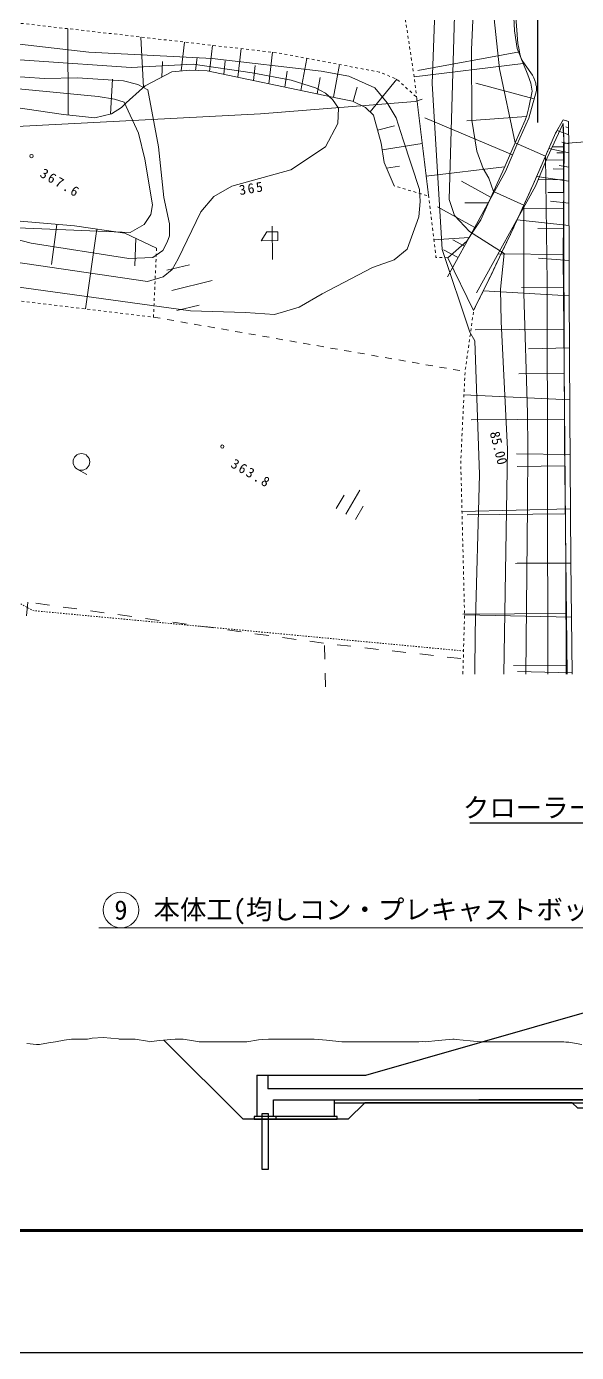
# Model space of a CAD drawing. Header units: millimetres. Extents: x -2078669 to -1085629, y -5987148 to 310365.
# Drawn here: x -1754725 to -1705013, y -2787452 to -2667727 of the extents above; entities that cross this region are included whole.
import ezdxf
from ezdxf.enums import TextEntityAlignment as Align

# ---------------------------------------------------------------- set-up
doc = ezdxf.new("R2010")
doc.units = ezdxf.units.MM
doc.header["$LTSCALE"] = 500
for name, pattern in [('561019', [1, 0.5, -0.5]), ('56201', [2.5, 1.25, -1.25]), ('56301', [0.5, 0.25, -0.25])]:
    doc.linetypes.add(name, pattern=pattern)
doc.layers.get('Defpoints').update_dxf_attribs({"color": 153})
for name, color, linetype, lineweight in [('D-BGD', 7, 'Continuous', 13), ('D-BGD-数値図化', 7, 'Continuous', 13), ('D-BYP-STR2', 6, 'Continuous', 25), ('D-BYP-STR8', 5, 'Continuous', 25), ('D-BYP-STRA', 1, 'Continuous', 25), ('D-BYP-STRC', 1, 'Continuous', 13), ('D-TTL', 2, 'Continuous', 140), ('●予備設計_LP横断', 7, 'Continuous', 13)]:
    doc.layers.add(name, color=color, linetype=linetype, lineweight=lineweight)
doc.styles.add('MS ゴシック', font='MS Gothic.ttf')

# ---------------------------------------------------------------- blocks, each defined once
blk = doc.blocks.new('M6334')
at = {"layer": '●予備設計_LP横断', "linetype": 'Continuous', "lineweight": 9}
for p, q in [((0, -1.25), (0, 1.25)), ((-1, -1.25), (-1, 0.15)), ((1, -1.25), (1, 0.15))]:
    blk.add_line(p, q, dxfattribs=at)
blk = doc.blocks.new('M6331')
at = {"layer": '●予備設計_LP横断', "linetype": 'Continuous', "lineweight": 9}
blk.add_line((0, -0.75), (1, -0.75), dxfattribs=at)
blk.add_circle((0, 0), 0.75, dxfattribs=at)
blk = doc.blocks.new('M6216')
at = {"layer": 'D-BGD-数値図化', "linetype": 'Continuous', "lineweight": 15}
for p, q in [((0.75, -1.3), (-0.75, 1.3)), ((-0.93, 0.61), (-0.97, -0.33))]:
    blk.add_line(p, q, dxfattribs=at)
at = {"layer": 'D-BGD-数値図化', "linetype": 'Continuous', "lineweight": 15, "flags": 128}
for points in [[(0.33, 0.42), (-0.97, -0.33)], [(-0.93, 0.61), (-0.07, 1.11)], [(-0.07, 1.11), (0.33, 0.42)]]:
    blk.add_lwpolyline(points, dxfattribs=at)
blk = doc.blocks.new('M7312')
at = {"layer": '●予備設計_LP横断', "linetype": 'Continuous', "lineweight": 20}
blk.add_circle((0, 0), 0.15, dxfattribs=at)
blk = doc.blocks.new('河川平面')
at = {"layer": 'D-BGD', "linetype": 'Continuous'}
for p, q in [((1560011, -2820220), (1559966, -2812422)), ((1566818, -2817722), (1566568, -2813174)), ((1570229, -2816231), (1570530, -2813633)), ((1572792, -2816281), (1573065, -2813927)), ((1575342, -2816813), (1575642, -2814225)), ((1578145, -2817398), (1578474, -2814553)), ((1600793, -2814506), (1591622, -2816213)), ((1568460, -2816791), (1568546, -2815375)), ((1571512, -2816184), (1571654, -2815018)), ((1574067, -2816547), (1574210, -2815312)), ((1576744, -2817105), (1576901, -2815747)), ((1581033, -2818000), (1581583, -2815101)), ((1583974, -2818611), (1584533, -2815660)), ((1601130, -2815569), (1591267, -2816765)), ((1563828, -2820145), (1564023, -2816978)), ((1579589, -2817699), (1579809, -2816263)), ((1582503, -2818307), (1582781, -2816843)), ((1587295, -2819939), (1589722, -2816979)), ((1585757, -2818991), (1586113, -2817690)), ((1602128, -2818746), (1596853, -2817328)), ((1600166, -2823824), (1592236, -2820464)), ((1601445, -2820341), (1596053, -2820746)), ((1587969, -2821589), (1589488, -2821194)), ((1605249, -2821998), (1604193, -2821618)), ((1605244, -2821398), (1604988, -2821297)), ((1588383, -2823370), (1591997, -2822788)), ((1604849, -2823101), (1603770, -2823092)), ((1605256, -2822817), (1604639, -2822669)), ((1604834, -2824292), (1603226, -2824279)), ((1605263, -2823637), (1603453, -2823238)), ((1604841, -2823638), (1604187, -2823632)), ((1588792, -2825030), (1589940, -2824822)), ((1599457, -2824893), (1592357, -2825754)), ((1604832, -2825098), (1603856, -2825091)), ((1605268, -2824913), (1604388, -2824765)), ((1598245, -2827667), (1595545, -2826185)), ((1605269, -2826189), (1602355, -2825755)), ((1604816, -2826069), (1602488, -2826046)), ((1604807, -2827229), (1603369, -2827222)), ((1596762, -2830368), (1593390, -2828510)), ((1597985, -2828152), (1595846, -2828141)), ((1604786, -2828670), (1601142, -2828629)), ((1605271, -2828189), (1603605, -2828006)), ((1558989, -2830089), (1558512, -2833721)), ((1605273, -2830189), (1600589, -2829676)), ((1562602, -2830519), (1561576, -2837724)), ((1566110, -2831345), (1566031, -2833821)), ((1596248, -2831266), (1593051, -2831480)), ((1595832, -2832047), (1594776, -2831475)), ((1604773, -2830497), (1602459, -2830470)), ((1595251, -2833098), (1593944, -2832381)), ((1568937, -2834228), (1570978, -2833732)), ((1594315, -2833105), (1596655, -2837882)), ((1604747, -2832812), (1598877, -2832748)), ((1605277, -2833367), (1602521, -2833135)), ((1569379, -2836049), (1573024, -2835163)), ((1605282, -2836546), (1597532, -2836085)), ((1604777, -2835748), (1600972, -2835786)), ((1569822, -2837872), (1571862, -2837376)), ((1604807, -2839548), (1596785, -2839619)), ((1605313, -2841248), (1601615, -2841332)), ((1604843, -2843560), (1600729, -2843594)), ((1605344, -2845950), (1595780, -2845494)), ((1604877, -2847674), (1596429, -2847743)), ((1605376, -2850857), (1600533, -2850804)), ((1604914, -2851905), (1600580, -2851940)), ((1605408, -2855763), (1595602, -2856010)), ((1604949, -2856239), (1596061, -2856309)), ((1604982, -2860675), (1600428, -2860711)), ((1605441, -2860668), (1600586, -2860677)), ((1556347, -2864197, 364670), (1556256, -2865443, 364640)), ((1558320, -2864471, 364649), (1557082, -2864299, 364662)), ((1560796, -2864815, 364622), (1559558, -2864643, 364635)), ((1563273, -2865159, 364595), (1562034, -2864987, 364608)), ((1565749, -2865504, 364568), (1564511, -2865332, 364582)), ((1568225, -2865848, 364542), (1566987, -2865676, 364555)), ((1570700, -2866192, 364515), (1569463, -2866019, 364528)), ((1605004, -2865233), (1595670, -2865277)), ((1605497, -2865572), (1595837, -2865363)), ((1573176, -2866536, 364488), (1571938, -2866364, 364501)), ((1575653, -2866880, 364461), (1574415, -2866708, 364475)), ((1578129, -2867225, 364434), (1576891, -2867053, 364448)), ((1580605, -2867568, 364408), (1579367, -2867396, 364421)), ((1583081, -2867913, 364381), (1581843, -2867740, 364394)), ((1583202, -2869356, 364384), (1583162, -2868106, 364380)), ((1585566, -2868191, 364398), (1584323, -2868054, 364389)), ((1588050, -2868468, 364416), (1586808, -2868330, 364407)), ((1590535, -2868745, 364434), (1589292, -2868607, 364425)), ((1593019, -2869022, 364452), (1591777, -2868884, 364443)), ((1595503, -2869299, 364470), (1594261, -2869161, 364461)), ((1583279, -2871855, 364390), (1583240, -2870605, 364387)), ((1605024, -2869893), (1600256, -2869920)), ((1605553, -2870600), (1600622, -2870473))]:
    blk.add_line(p, q, dxfattribs=at)
at = {"layer": 'D-BGD', "linetype": '56201'}
blk.add_line((1567716, -2838462), (1595880, -2843378), dxfattribs=at)
at = {"layer": 'D-BGD', "linetype": 'Continuous', "flags": 128}
for points, elevation in [([(1592920, -2817369), (1593566, -2799486)], 364000), ([(1594985, -2809136), (1594431, -2827854), (1594934, -2829288), (1596266, -2830738), (1599413, -2832727), (1599069, -2835951), (1599132, -2838861), (1599726, -2850404), (1599394, -2870692)], 365000), ([(1601205, -2738696), (1600819, -2752402), (1600282, -2762864), (1599943, -2767240), (1596557, -2767553), (1596737, -2778596), (1597033, -2793887), (1596801, -2798268), (1596698, -2801298), (1596605, -2804750), (1596599, -2811008), (1596447, -2814317), (1596478, -2820692), (1596952, -2823497), (1597518, -2825046), (1598028, -2825906), (1598453, -2827121), (1601191, -2828349), (1601198, -2836316)], 366000), ([(1603298, -2835363), (1603152, -2823926), (1600406, -2822719), (1598998, -2816058), (1598329, -2809840), (1598049, -2792840), (1598377, -2788050), (1601762, -2787733), (1602661, -2771476), (1603042, -2760850), (1603554, -2748138), (1603478, -2740041)], 367000), ([(1545902, -2812722), (1561865, -2814536), (1573016, -2815125), (1582878, -2816256), (1585379, -2816702), (1587719, -2817760), (1588852, -2819105), (1589665, -2820479), (1590300, -2822461), (1591760, -2826938), (1591808, -2828030), (1591713, -2829409), (1590652, -2832346), (1589479, -2833296), (1587507, -2833992), (1582971, -2836376), (1580871, -2837563), (1578664, -2838241), (1576031, -2838060), (1571076, -2837910), (1553346, -2835452)], 364000), ([(1548142, -2814723), (1565698, -2815915), (1571316, -2815613), (1576623, -2816402), (1580153, -2817060), (1582348, -2817764), (1583269, -2818250), (1583884, -2818809), (1584434, -2819612), (1584379, -2820991), (1583266, -2823091), (1580132, -2825171), (1574798, -2826654), (1573166, -2827575), (1572005, -2828948), (1569962, -2833213), (1569414, -2834163), (1568596, -2834819), (1567182, -2835246), (1555079, -2833480)], 365000), ([(1596775, -2870692), (1596802, -2866934), (1597170, -2852663), (1596777, -2840616), (1596317, -2839829), (1593800, -2832351), (1592920, -2817369)], 364000), ([(1609965, -2870692), (1609856, -2857470), (1609831, -2848963), (1609635, -2837536), (1609957, -2834089), (1612007, -2830709), (1615218, -2824951), (1615701, -2823403), (1616094, -2821932), (1604768, -2822778), (1604868, -2849661), (1605095, -2870692)], 368000), ([(1603298, -2835363), (1603352, -2870692)], 367000), ([(1601198, -2836316), (1601533, -2847151), (1601567, -2850329), (1601531, -2855506), (1601358, -2870692)], 366000)]:
    blk.add_lwpolyline(points, dxfattribs=dict(at, elevation=elevation))
at = {"layer": 'D-BGD', "linetype": '561019', "flags": 128}
for points in [[(1594315, -2833105), (1593657, -2833087), (1593245, -2833076), (1591237, -2816520), (1590511, -2811759), (1590076, -2808915), (1589638, -2797190), (1589292, -2787903), (1587476, -2757692), (1587519, -2740005), (1586896, -2733447), (1584831, -2727803), (1583142, -2724109), (1580537, -2721142), (1580880, -2720687), (1582125, -2719028), (1582140, -2719008)], [(1567995, -2832245), (1567974, -2832711), (1567871, -2835006), (1567768, -2837301), (1567716, -2838462), (1548802, -2836189), (1548064, -2835767), (1546959, -2833530), (1540596, -2813201), (1540819, -2811599), (1541239, -2810855), (1543041, -2810497), (1565563, -2813058), (1579038, -2814619), (1588127, -2816341), (1589722, -2816979), (1591491, -2818614), (1592574, -2827541), (1591875, -2827332), (1589592, -2826648), (1589474, -2826612)], [(1595680, -2870692), (1595837, -2865363), (1595490, -2851562), (1595880, -2843378), (1596369, -2839911), (1596655, -2837882), (1598383, -2834339), (1599187, -2832662), (1600028, -2830914), (1601191, -2828349), (1602029, -2826500), (1603152, -2823926), (1604050, -2821868), (1604740, -2820660), (1605039, -2820747), (1605218, -2820799)]]:
    blk.add_lwpolyline(points, dxfattribs=at)
at = {"layer": 'D-BGD', "linetype": 'Continuous', "flags": 128}
for points in [[(1600214, -2810142), (1600362, -2812627), (1600577, -2814198), (1601541, -2816587), (1601839, -2817345), (1601935, -2818079), (1601640, -2819554), (1601477, -2820270), (1601300, -2820669), (1600406, -2822719), (1599288, -2825281), (1598453, -2827121), (1597295, -2829674), (1596467, -2830934), (1596032, -2831595), (1594315, -2833105)], [(1598643, -2790764), (1599233, -2797877), (1599793, -2803334), (1600051, -2807845), (1600214, -2810142), (1600362, -2812627)], [(1601300, -2820669), (1601477, -2820270), (1601640, -2819554), (1601935, -2818079), (1601839, -2817345), (1601541, -2816587), (1600577, -2814198), (1600362, -2812627)], [(1589474, -2826612), (1588565, -2824502), (1588283, -2822751), (1587727, -2820695), (1587601, -2820228), (1586887, -2819551), (1585712, -2818968), (1583903, -2818596), (1583211, -2818454), (1572567, -2816234), (1571006, -2816160), (1569366, -2816310), (1566974, -2817581), (1566726, -2817805), (1565263, -2819133), (1564825, -2819531), (1563911, -2820126), (1562415, -2820474), (1559571, -2820173), (1551543, -2818995)], [(1555311, -2829762), (1560579, -2830231), (1565139, -2830880), (1567995, -2832245)], [(1597295, -2829674), (1598453, -2827121), (1599288, -2825281), (1600406, -2822719), (1601300, -2820669)], [(1605279, -2836193), (1605268, -2824224), (1605257, -2823006), (1605242, -2821092), (1605218, -2820799), (1605039, -2820747), (1604740, -2820660), (1604050, -2821868)], [(1604050, -2821868), (1603152, -2823926), (1602029, -2826500), (1601191, -2828349), (1600028, -2830914)], [(1605218, -2820799), (1605242, -2821092), (1605257, -2823006), (1605268, -2824224), (1605279, -2836193), (1605352, -2847182), (1605440, -2860501), (1605554, -2870692)], [(1597295, -2829674), (1596467, -2830934), (1596032, -2831595), (1594315, -2833105)], [(1596655, -2837882), (1598383, -2834339), (1599187, -2832662), (1600028, -2830914)], [(1605554, -2870692), (1605440, -2860501), (1605352, -2847182), (1605279, -2836193)]]:
    blk.add_lwpolyline(points, dxfattribs=at)
for points, elevation in [([(1557874, -2816931), (1560836, -2816870), (1565011, -2817129), (1566312, -2817473), (1567209, -2817958), (1568165, -2823083), (1568662, -2827660), (1569151, -2830030), (1569176, -2831126), (1568961, -2831694), (1568557, -2832457), (1567658, -2833071), (1565476, -2833163), (1556668, -2831783), (1553392, -2830953), (1552035, -2830274), (1550898, -2828849), (1550033, -2826340), (1547342, -2818966), (1547063, -2817707), (1547183, -2816981), (1547925, -2816461), (1550734, -2816434)], 366000), ([(1555511, -2817852), (1562717, -2818560), (1564209, -2818773), (1565081, -2819068), (1566376, -2821860), (1566949, -2824217), (1567615, -2828330), (1567467, -2829186), (1566876, -2830109), (1565604, -2830827), (1554715, -2830386), (1553382, -2829947), (1552413, -2829255), (1551386, -2827660), (1548980, -2819730), (1549015, -2818954), (1549360, -2818402), (1550477, -2817903)], 367000)]:
    blk.add_lwpolyline(points, close=True, dxfattribs=dict(at, elevation=elevation))
at = {"layer": 'D-BGD', "linetype": 'Continuous', "elevation": 364000}
blk.add_lwpolyline([(1591993, -2818779), (1591375, -2819012), (1577397, -2820113), (1547220, -2821683), (1542344, -2822340), (1541725, -2822734), (1541431, -2823246), (1541625, -2824073), (1549542, -2842326), (1549749, -2842988), (1549813, -2843520), (1549682, -2843848), (1549481, -2844056), (1549201, -2844102), (1543596, -2843960), (1543024, -2844093), (1542758, -2844436), (1542552, -2844975), (1541772, -2853696), (1540733, -2870692)], dxfattribs=at)
at = {"layer": 'D-BGD', "linetype": 'Continuous', "extrusion": (-0.1651, 0.015481, 0.986155), "elevation": 54550}
blk.add_lwpolyline([(2670767, 1897526), (2660791, 1896682), (2658841, 1896380)], dxfattribs=at)
at = {"layer": 'D-BGD', "linetype": '56301', "flags": 128}
blk.add_lwpolyline([(1543369, -2853537), (1552883, -2853332), (1555428, -2864192), (1556808, -2864965), (1595742, -2868610)], dxfattribs=at)
at = {"layer": 'D-BGD', "linetype": 'Continuous'}
for points in [[(1599683, -2801007, 367550), (1600652, -2813768, 368170), (1600732, -2814171, 368170), (1600797, -2814520, 368150), (1600835, -2814715, 368140), (1600981, -2815203, 368140), (1601316, -2815684, 368160), (1601961, -2816608, 368160), (1602086, -2816853, 368160), (1602268, -2817338, 368150), (1602291, -2817478, 368130), (1602327, -2817637, 368130), (1602323, -2818004, 368110), (1601655, -2820492, 368100), (1600561, -2822897, 367870), (1599533, -2825328, 367040), (1594299, -2834834, 364580)], [(1601655, -2820492, 368100), (1602323, -2818004, 368110), (1602327, -2817637, 368130), (1602291, -2817478, 368130), (1602268, -2817338, 368150), (1602086, -2816853, 368160), (1601961, -2816608, 368160), (1601316, -2815684, 368160), (1600981, -2815203, 368140), (1600835, -2814715, 368140), (1600797, -2814520, 368150), (1600732, -2814171, 368170), (1600652, -2813768, 368170), (1599683, -2801007, 367550)], [(1601655, -2820492, 368100), (1600561, -2822897, 367870), (1599533, -2825328, 367040), (1594299, -2834834, 364580)], [(1604736, -2820971, 368260), (1603309, -2824096, 367870), (1602238, -2826641, 367040), (1596925, -2836286, 364580)], [(1604736, -2820971, 368260), (1604850, -2822940, 368310), (1604747, -2832951, 368450), (1604840, -2842923, 368380), (1604984, -2860873, 368450), (1605028, -2870692, 368481)], [(1604747, -2832951, 368450), (1604840, -2842923, 368380), (1604984, -2860873, 368450), (1605028, -2870692, 368481)]]:
    blk.add_polyline3d(points, dxfattribs=at)
at = {"layer": 'D-BGD', "linetype": 'Continuous', "lineweight": 20, "xscale": 1000, "yscale": 1000, "zscale": 1000, "rotation": 330.1091246385173}
for p in [(1556693, -2823929, 367560), (1573941, -2850153, 363811)]:
    blk.add_blockref('M7312', p, dxfattribs=at)
at = {"layer": 'D-BGD', "linetype": 'Continuous', "lineweight": 15, "xscale": 1000, "yscale": 1000, "zscale": 1000, "rotation": 330.1091246385173}
blk.add_blockref('M6216', (1578458, -2831762), dxfattribs=at)
at = {"layer": 'D-BGD', "linetype": 'Continuous', "lineweight": 9, "xscale": 1000, "yscale": 1000, "zscale": 1000, "rotation": 330.1091246385173}
for name, p in [('M6331', (1561206, -2851537)), ('M6334', (1585734, -2855166))]:
    blk.add_blockref(name, p, dxfattribs=at)
at = {"layer": 'D-BGD', "linetype": 'Continuous', "style": 'MS ゴシック'}
blk.add_text('85.00', height=900, rotation=284.10912, dxfattribs=at).set_placement((1598104, -2848906))
at = {"layer": 'D-BGD', "linetype": 'Continuous', "char_height": 900, "attachment_point": 7, "line_spacing_factor": 0.722892, "style": 'MS ゴシック'}
for s, insert, rotation in [('\\T1.287;367.6', (1557372, -2825757, 367560), 330.10912), ('\\T1.257;365', (1575538, -2827468), 9.29512), ('\\T1.284;363.8', (1574620, -2851981, -2194), 330.10912)]:
    blk.add_mtext(s, dxfattribs=dict(at, insert=insert, rotation=rotation))

msp = doc.modelspace()

# ---------------------------------------------------------------- linework, layer by layer
at = {"layer": 'D-BGD', "linetype": 'Continuous', "lineweight": 13, "elevation": 708000}
msp.add_lwpolyline([(-1704528.9, -2759649.6), (-1705716.9, -2759443.6), (-1705970.6, -2759418.3), (-1706158.3, -2759399.6), (-1706954.7, -2759399.6), (-1707412.4, -2759399.6), (-1707870.2, -2759399.6), (-1708666.8, -2759399.6), (-1708854.1, -2759399.6), (-1709107.2, -2759399.6), (-1710295.9, -2759399.6), (-1711175.4, -2759399.6), (-1711737.6, -2759399.6), (-1712497.5, -2759399.6), (-1713179.4, -2759399.6), (-1713683.9, -2759399.6), (-1714621.1, -2759306.2), (-1715887.8, -2759180), (-1716062.9, -2759149.6), (-1716192.4, -2759149.6), (-1717504.6, -2759280.4), (-1718700.9, -2759399.6), (-1718946.4, -2759375.2), (-1719278.1, -2759399.6), (-1720388.1, -2759399.6), (-1721209.4, -2759399.6), (-1721829.9, -2759399.6), (-1722519, -2759399.6), (-1723271.6, -2759399.6), (-1723717.9, -2759399.6), (-1724713.4, -2759399.6), (-1726058.8, -2759399.6), (-1726155.1, -2759399.6), (-1726226.4, -2759399.6), (-1727596.9, -2759263.1), (-1728734.9, -2759149.6), (-1729038.6, -2759149.6), (-1729449.1, -2759149.6), (-1730480.4, -2759149.6), (-1731243.4, -2759149.6), (-1731922.1, -2759149.6), (-1732839.4, -2759149.6), (-1733363.9, -2759188.3), (-1733751.9, -2759216.9), (-1734805.6, -2759399.6), (-1736229.7, -2759399.6), (-1736247.4, -2759399.6), (-1736260.4, -2759399.6), (-1737689.1, -2759399.6), (-1738768.9, -2759399.6), (-1739130.9, -2759399.6), (-1739620, -2759314.8), (-1740572.6, -2759149.6), (-1741277.5, -2759149.6), (-1741745.4, -2759196.3), (-1742014.4, -2759223.1), (-1742660.9, -2759287.5), (-1743456.1, -2759366.8), (-1743576.5, -2759399.6), (-1743786, -2759342.4), (-1744897.9, -2759149.6), (-1746294.5, -2759149.6), (-1746339.6, -2759149.6), (-1746400.6, -2759139.1), (-1747781.4, -2759001.4), (-1748803, -2759076.8), (-1749223.1, -2759149.6), (-1749790.9, -2759149.6), (-1750664.9, -2759149.6), (-1751311.5, -2759261.8), (-1752106.6, -2759399.6), (-1752731.9, -2759508.1), (-1753548.3, -2759649.6), (-1753820, -2759649.6), (-1754698.1, -2759562.1)], dxfattribs=at)
at = {"layer": 'D-BYP-STR2', "elevation": 708000}
msp.add_lwpolyline([(-1656903.4, -2764724.6), (-1697978.4, -2764724.6), (-1698653.4, -2765399.6), (-1700799.9, -2765399.6), (-1701049.9, -2765649.6), (-1702757, -2765649.6), (-1703007, -2765399.6), (-1704904.4, -2765399.6), (-1705404.4, -2764899.6), (-1724153.4, -2764899.6), (-1725653.4, -2766399.6), (-1735153.5, -2766399.6), (-1742301.4, -2759251.7)], dxfattribs=at)
msp.add_lwpolyline([(-1733441.9, -2765899.6), (-1733441.9, -2770899.6), (-1732866.9, -2770899.6), (-1732866.9, -2765899.6)], close=True, dxfattribs=at)
at = {"layer": 'D-BYP-STR8'}
msp.add_line((-1688472.6, -2739655, 708000), (-1714652.6, -2739655, 708000), dxfattribs=at)
at = {"layer": 'D-BYP-STRA'}
for p, q in [((-1724039.8, -2762399.6, 708000), (-1703653.4, -2756575, 708000)), ((-1733903.4, -2762399.6, 708000), (-1733903.4, -2763649.6, 708000)), ((-1733903.4, -2762399.6, 708000), (-1724039.8, -2762399.6, 708000)), ((-1732903.4, -2762399.6, 708000), (-1732903.4, -2763649.6, 708000)), ((-1732267.1, -2762399.6, 708000), (-1731267.1, -2762399.6, 708000)), ((-1733903.4, -2763649.6, 708000), (-1733903.4, -2766149.6, 708000)), ((-1700153.4, -2763649.6, 708000), (-1732903.4, -2763649.6, 708000)), ((-1732403.4, -2764649.6, 708000), (-1703653.4, -2764649.6, 708000)), ((-1732403.4, -2766149.6, 708000), (-1732403.4, -2764649.6, 708000)), ((-1726903.4, -2764649.6, 708000), (-1726903.4, -2766149.6, 708000)), ((-1726903.4, -2764899.6, 708000), (-1703653.4, -2764899.6, 708000)), ((-1703653.4, -2764649.6, 708000), (-1713846.3, -2764649.6, 708000)), ((-1732403.4, -2766149.6, 708000), (-1733903.4, -2766149.6, 708000)), ((-1726903.4, -2766149.6, 708000), (-1732403.4, -2766149.6, 708000))]:
    msp.add_line(p, q, dxfattribs=at)
at = {"layer": 'D-BYP-STRA', "elevation": 708000}
for points in [[(-1733903.4, -2766149.6), (-1734153.4, -2766149.6), (-1734153.4, -2766399.6), (-1732158.5, -2766399.6), (-1732158.5, -2766149.6), (-1732408.5, -2766149.6)], [(-1734153.4, -2766399.6), (-1726653.4, -2766399.6), (-1726653.4, -2766149.6), (-1726903.4, -2766149.6)]]:
    msp.add_lwpolyline(points, dxfattribs=at)
at = {"layer": 'D-BYP-STRC'}
msp.add_line((-1694981.9, -2749106.2), (-1748181.9, -2749106.2), dxfattribs=at)
msp.add_circle((-1746186.5, -2747496.2), 1610, dxfattribs=at)
at = {"layer": 'D-TTL'}
msp.add_line((-1777887.6, -2776452.3), (-1377887.6, -2776452.3), dxfattribs=at)
at = {"layer": 'Defpoints', "color": 1}
msp.add_lwpolyline([(-1788137.6, -2787452.3), (-1367637.6, -2787452.3), (-1367637.6, -2490452.3), (-1788137.6, -2490452.3)], close=True, dxfattribs=at)
at = {"layer": 'Defpoints', "flags": 128}
msp.add_lwpolyline([(-1710539, -2607554.6), (-1708722.1, -2620318.3, -0.03536351), (-1708552.5, -2622714), (-1708552.5, -2676391.9)], format="xyb", dxfattribs=at)

# ---------------------------------------------------------------- block references
at = {"layer": 'D-BGD'}
msp.add_blockref('河川平面', (-3310965.8, 144500.2), dxfattribs=at)

# ---------------------------------------------------------------- texts
at = {"layer": 'D-BYP-STR8', "style": 'MS ゴシック'}
msp.add_text('クローラークレーン(90t)', height=1750, dxfattribs=at).set_placement((-1701562.6, -2739655, 708000), align=Align.BOTTOM_CENTER)
at = {"layer": 'D-BYP-STRC', "style": 'MS ゴシック'}
msp.add_text('本体工(均しコン・プレキャストボックス設置)', height=1750, dxfattribs=at).set_placement((-1743240.4, -2747460.3), align=Align.MIDDLE_LEFT)
msp.add_text('9', height=1750, dxfattribs=at).set_placement((-1746186.5, -2747496.2), align=Align.MIDDLE_CENTER)

doc.saveas('drawing.dxf')
